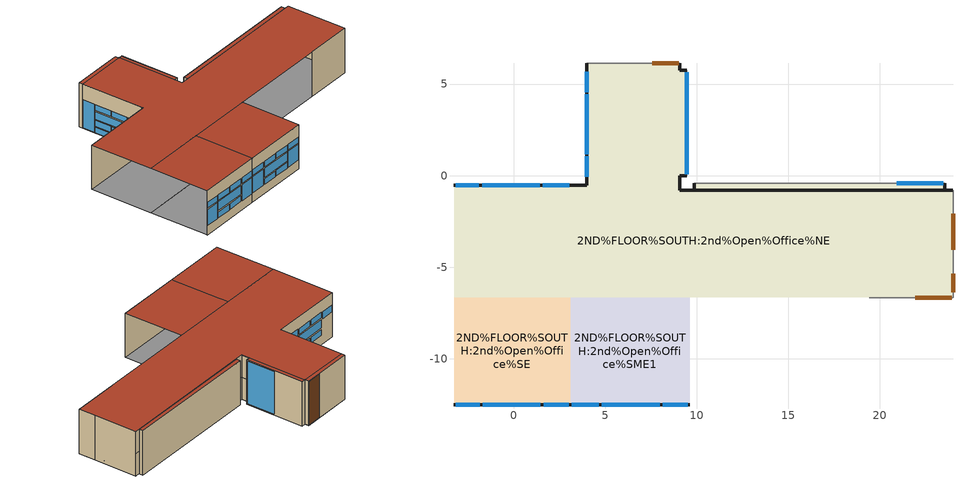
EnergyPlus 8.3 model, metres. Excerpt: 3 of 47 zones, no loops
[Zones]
2ND%FLOOR%SOUTH:2nd%Open%Office%NE
 floor to 2nd%Plenvm:2nd%Plenvm%False (4): 23.99,-6.68 19.4,-6.68 -3.25,-6.65 -3.25,-0.52 3.99,-0.52 3.99,-0.45 9.08,-0.45 9.08,-0.79 23.99,-0.79 z4.78
 floor to 2nd%Plenvm:2nd%Plenvm%False (67): 23.53,-0.79 9.86,-0.79 9.86,-0.41 23.53,-0.41 z4.78
 floor to 2nd%Plenvm:2nd%Plenvm%North (4): 9.08,-0.45 3.99,-0.45 3.99,5.74 9.08,5.74 z4.78
 floor to 2nd%Plenvm:2nd%Plenvm%North (67): 9.47,-0.01 9.08,-0.01 9.08,5.74 9.47,5.74 z4.78; 9.07,5.74 4,5.74 4,6.13 9.07,6.13 z4.78
 wall outside (extWall_heavy_ashrae901_2013_zone5): 9.86,-0.79 9.08,-0.79 9.08,-0.01 / 23.99,-0.79 23.53,-0.79 z4.78:6.96; 9.08,-0.79 9.08,-0.01 / 23.99,-0.79 23.53,-0.79 z6.96:9.14; 3.99,5.74 3.99,-0.34 3.99,-0.52 -3.25,-0.52 z4.78:9.15; 23.99,-0.79 9.86,-0.79 z9.14:9.15; 9.86,-0.79 9.08,-0.79 z6.96:9.15; 9.08,-0.01 9.47,-0.01 / 9.47,5.74 9.08,5.74 / 9.07,5.74 9.07,6.13 / 4,6.13 4,5.74 / 23.53,-0.79 23.53,-0.41 / 9.86,-0.41 9.86,-0.79 z4.78:9.14
 wall to 2ND%FLOOR%SOUTH:2nd%Conference%01 (21): 19.4,-6.68 23.99,-6.68 z4.78:9.15
 wall to 2ND%FLOOR%SOUTH:2nd%Phone%Booth (21): 23.99,-6.68 23.99,-5.07 z4.78:9.15
 wall to 2ND%FLOOR%SOUTH:2nd%Conference%02 (21): 23.99,-5.07 23.99,-0.79 z4.78:9.15
 wall to 2ND%FLOOR%NORTH:2nd%Lobby (21): 9.47,-0.01 9.47,5.74 / 23.53,-0.41 9.86,-0.41 z4.78:9.14
 wall to 2ND%FLOOR%NORTH:2nd%Corridor (21): 9.07,6.13 7.57,6.13 z4.78:9.14
 wall to 2ND%FLOOR%NORTH:2nd%Conference%03 (21): 7.57,6.13 4,6.13 z4.78:9.14
 window (ext_win_ashrae901_zone5): 3.99,4.43 3.99,2.87 / 3.99,2.74 3.99,1.18 z5.49:6.06; 3.99,4.43 3.99,2.87 / 3.99,2.74 3.99,1.18 z7.04:7.61; 3.99,4.43 3.99,1.18 z6.19:6.91; 3.99,4.43 3.99,1.18 z4.84:5.36; 3.99,5.68 3.99,4.56 / 3.99,1.05 3.99,-0.07 z4.84:7.61; 3.04,-0.52 1.59,-0.52 z7.27:7.96; 1.42,-0.52 -0.1,-0.52 / -0.27,-0.52 -1.72,-0.52 z5.71:6.26; 1.42,-0.52 -0.1,-0.52 / -0.27,-0.52 -1.72,-0.52 z7.41:7.96; 1.42,-0.52 -1.72,-0.52 z6.42:7.24; -1.89,-0.52 -3.17,-0.52 z7.27:7.95
 window inside (1006): 9.47,0.07 9.47,5.65 z4.87:9.05; 23.44,-0.41 20.9,-0.41 z4.87:7.22
 door inside (25): 21.94,-6.68 23.92,-6.68 / 23.99,-6.38 23.99,-5.37 / 23.99,-4.06 23.99,-2.08 z5.08:7.51
 door inside (7): 9.03,6.13 7.57,6.13 z4.83:9.09
 ceiling to 3RD%FLOOR%LOWER:3rd%Lower%Lobby (67): 9.44,-0.01 9.47,-0.01 9.47,5.74 9.44,5.74 z9.14
 roof outside (roof_heavy_ashrae901_2013_zone5): -3.25,-6.65 19.4,-6.68 23.99,-6.68 23.99,-0.79 9.08,-0.79 9.08,5.74 3.99,5.74 3.99,-0.52 -3.25,-0.52 z9.15; 9.08,-0.01 9.44,-0.01 9.44,5.74 9.08,5.74 z9.14; 4,5.74 9.07,5.74 9.07,6.13 4,6.13 z9.14; 9.86,-0.79 23.53,-0.79 23.53,-0.41 9.86,-0.41 z9.14
2ND%FLOOR%SOUTH:2nd%Open%Office%SE
 floor to 2nd%Plenvm:2nd%Plenvm%False (4): 3.09,-12.5 -3.25,-12.5 -3.25,-6.65 3.09,-6.66 z4.78
 wall outside (extWall_heavy_ashrae901_2013_zone5): -3.25,-12.5 3.09,-12.5 z4.78:9.15
 window (ext_win_ashrae901_zone5): -1.67,-12.5 -0.18,-12.5 / -0.02,-12.5 1.47,-12.5 z7.4:7.95; -1.67,-12.5 -0.18,-12.5 / -0.02,-12.5 1.47,-12.5 z5.69:6.23; -1.67,-12.5 1.47,-12.5 z6.4:7.24; -3.17,-12.5 -1.84,-12.5 / 1.64,-12.5 3,-12.5 z7.41:7.95; -3.17,-12.5 -1.84,-12.5 / 1.64,-12.5 3,-12.5 z5.69:7.24
 roof outside (roof_heavy_ashrae901_2013_zone5): -3.25,-12.5 3.09,-12.5 3.09,-6.66 -3.25,-6.65 z9.15
2ND%FLOOR%SOUTH:2nd%Open%Office%SME1
 floor to 2nd%Plenvm:2nd%Plenvm%False (4): 9.61,-12.5 3.09,-12.5 3.09,-6.66 9.61,-6.67 z4.78
 wall outside (extWall_heavy_ashrae901_2013_zone5): 3.09,-12.5 9.61,-12.5 z4.78:9.15
 window (ext_win_ashrae901_zone5): 4.82,-12.5 6.31,-12.5 / 6.48,-12.5 7.97,-12.5 z7.4:7.95; 4.82,-12.5 6.31,-12.5 / 6.48,-12.5 7.97,-12.5 z5.69:6.23; 4.82,-12.5 7.97,-12.5 z6.4:7.24; 3.17,-12.5 4.66,-12.5 / 8.13,-12.5 9.52,-12.5 z7.41:7.95; 3.17,-12.5 4.66,-12.5 / 8.13,-12.5 9.52,-12.5 z5.69:7.24
 roof outside (roof_heavy_ashrae901_2013_zone5): 3.09,-12.5 9.61,-12.5 9.61,-6.67 3.09,-6.66 z9.15
[Building]
Building: North Axis {deg}=0; Terrain=Suburbs; Loads Convergence Tolerance Value=0.4; Temperature Convergence Tolerance Value {deltaC}=0.4; Solar Distribution=FullExterior; Maximum Number of Warmup Days=25; Minimum Number of Warmup Days=6
[Site:Location]
Phipps_CSL_Building: Latitude {deg}=40.5; Longitude {deg}=-80.22; Time Zone {hr}=-5; Elevation {m}=373
[SizingPeriod:DesignDay] Day of Month=15; Dry-Bulb Temperature Range Modifier Type=DefaultMultipliers; Humidity Condition Type=Wetbulb; Barometric Pressure {Pa}=96923.6; Wind Direction {deg}=0; Rain Indicator=No; Snow Indicator=No; Solar Model Indicator=ASHRAEClearSky; ASHRAE Clear Sky Optical Depth for Beam Irradiance (taub)=0; ASHRAE Clear Sky Optical Depth for Diffuse Irradiance (taud)=0
Name | Month | Day Type | Maximum Dry-Bulb Temperature {C} | Daily Dry-Bulb Temperature Range {deltaC} | Wetbulb or DewPoint at Maximum Dry-Bulb {C} | Wind Speed {m/s} | Daylight Saving Time Indicator | Sky Clearness
Summer Design Day in Phipps_CSL_Building | 7 | SummerDesignDay | 31.7 | 10.5 | 22.5 | 0 | Yes | 0.98
Winter Design Day in Phipps_CSL_Building | 1 | WinterDesignDay | -16.8 | 0 | -16.8 | 12.7 | No | 0
[Site:GroundTemperature:BuildingSurface]
14, 14, 14, 14, 14, 14, 14, 14, 14, 14, 14, 14
[Site:GroundTemperature:Deep]
14.89, 14.89, 14.89, 14.89, 14.89, 14.89, 14.89, 14.89, 14.89, 14.89, 14.89, 14.89
[Site:GroundReflectance]
0.2, 0.2, 0.2, 0.2, 0.2, 0.2, 0.2, 0.2, 0.2, 0.2, 0.2, 0.2
[Site:GroundReflectance:SnowModifier]
1, 1
[Material]
Name | Roughness | Thickness {m} | Conductivity {w/m-K} | Density {kg/m3} | Specific Heat {J/kg-K} | Thermal Emittance | Solar Absorptance | Visible Absorptance | Conductivity {W/m-K} | Thermal Absorptance
Brickwork Outer Leaf_0.105 | Rough | .105 | 0.84 | 1700 | 800 | 0.9 | 0.7 | 0.7
XPS Extruded Polystyrene  - CO2 Blowing_0.1035 | Rough | .1035 | 0.034 | 35 | 1400 | 0.9 | 0.6 | 0.6
Concrete Block (Heavyweight)_0.15 | Rough | .15 | 1.63 | 2300 | 1000 | 0.9 | 0.6 | 0.6
Asphalt_0.019 | Rough | .019 | 0.7 | 2100 | 1000 | 0.9 | 0.85 | 0.9
Cast Concrete (Dense)_0.1 | Rough | .1 | 1.4 | 2100 | 840 | 0.9 | 0.6 | 0.6
XPS Extruded Polystyrene  - CO2 Blowing_0.1810 | Rough | .181 | 0.034 | 35 | 1400 | 0.9 | 0.6 | 0.6
Gypsum Plastering_0.013 | Rough | .013 | 0.4 | 1000 | 1000 | 0.9 | 0.5 | 0.5
3_1_10014 | Rough | 0.003 |  | 288 | 1380 |  | 0.7 | 0.7 | 0.06 | 0.9
3_2_10013 | Rough | 0.0381 |  | 1200 | 1000 |  | 0.7 | 0.7 | 0.38 | 0.9
7_1_400 | Rough | 0.2 |  | 12 | 840 |  | 0.7 | 0.7 | 0.1 | 0.9
13_5_10001 | Smooth | 0.0159 |  | 784.9 | 830 |  | 0.92 | 0.92 | 0.16 | 0.9
21_2_10002 | Rough | 0.0762 |  | 240 | 1260 |  | 0.6 | 0.6 | 0.063 | 0.9
25_1_108 | Rough | 0.035 |  | 700 | 2390 |  | 0.5 | 0.5 | 0.19 | 0.9
[Material:NoMass]
67_RVAL_1: Roughness=Rough; Thermal Resistance {m2-K/W}=999; Thermal Absorptance=0.9; Solar Absorptance=0.7; Visible Absorptance=0.7
[WindowMaterial:SimpleGlazingSystem]
ext_glazing_zone_5: U-Factor=2.16; Solar Heat Gain Coefficient=0.38; Visible Transmittance=0.418
[WindowMaterial:Glazing] Optical Data Type=SpectralAverage; Thickness {m}=0.003; Infrared Transmittance at Normal Incidence=0; Front Side Infrared Hemispherical Emissivity=0.84; Conductivity {W/m-K}=0.9; Dirt Correction Factor for Solar and Visible Transmittance=1
Name | Solar Transmittance at Normal Incidence | Front Side Solar Reflectance at Normal Incidence | Back Side Solar Reflectance at Normal Incidence | Visible Transmittance at Normal Incidence | Front Side Visible Reflectance at Normal Incidence | Back Side Visible Reflectance at Normal Incidence | Back Side Infrared Hemispherical Emissivity
2 | 0.837 | 0.075 | 0.075 | 0.898 | 0.081 | 0.081 | 0.84
40 | 0.63 | 0.19 | 0.22 | 0.85 | 0.056 | 0.079 | 0.1
[WindowMaterial:Gas]
1024: Gas Type=Krypton; Thickness {m}=0.02
[Construction]
4: 3_2_10013, 3_1_10014
7: 7_1_400
extWall_heavy_ashrae901_2013_zone5: Brickwork Outer Leaf_0.105, XPS Extruded Polystyrene  - CO2 Blowing_0.1035, Concrete Block (Heavyweight)_0.15, Gypsum Plastering_0.013
21: 13_5_10001, 21_2_10002, 13_5_10001
25: 25_1_108
67: 67_RVAL_1
roof_heavy_ashrae901_2013_zone5: Asphalt_0.019, Cast Concrete (Dense)_0.1, XPS Extruded Polystyrene  - CO2 Blowing_0.1810, Cast Concrete (Dense)_0.1
ext_win_ashrae901_zone5: ext_glazing_zone_5
1006: 40, 1024, 2
[WindowProperty:FrameAndDivider] Frame Outside Projection {m}=0; Frame Inside Projection {m}=0; Frame Conductance {W/m2-K}=9.5; Ratio of Frame-Edge Glass Conductance to Center-Of-Glass Conductance=1; Frame Solar Absorptance=0.5; Frame Visible Absorptance=0.5; Frame Thermal Hemispherical Emissivity=0.9; Divider Type=DividedLite; Divider Outside Projection {m}=0; Divider Inside Projection {m}=0; Ratio of Divider-Edge Glass Conductance to Center-Of-Glass Conductance=1; Divider Thermal Hemispherical Emissivity=0.9; Outside Reveal Solar Absorptance=0.5; Inside Sill Depth {m}=0; Inside Sill Solar Absorptance=0.5; Inside Reveal Depth {m}=0; Inside Reveal Solar Absorptance=0.5
Name | Frame Width {m} | Divider Width {m} | Number of Horizontal Dividers | Number of Vertical Dividers | Divider Conductance {W/m2-K} | Divider Solar Absorptance | Divider Visible Absorptance
2 | 0.0635 | 0 | 0 | 0 | 0 | 0 | 0
4 | 0.04 | 0.02 | 1 | 1 | 9.5 | 0.5 | 0.5
[ZoneMixing] Schedule=alwaysOn; Design Flow Rate Calculation Method=AirChanges/Hour; Air Changes per Hour {ACH}=1; Delta Temperature=0
Name | Zone | Source Zone
2nd_nme2neMix | 2nd%floor%south:2nd%open%office%ne | 2nd%floor%south:2nd%open%office%nme
2nd_ne2nmeMix | 2nd%floor%south:2nd%open%office%nme | 2nd%floor%south:2nd%open%office%ne
2nd_sm2seMix | 2nd%floor%south:2nd%open%office%se | 2nd%floor%south:2nd%open%office%sm
2nd_se2smMix | 2nd%floor%south:2nd%open%office%sm | 2nd%floor%south:2nd%open%office%se
2nd_ne2seMix | 2nd%floor%south:2nd%open%office%se | 2nd%floor%south:2nd%open%office%ne
2nd_se2neMix | 2nd%floor%south:2nd%open%office%ne | 2nd%floor%south:2nd%open%office%se
2nd_sme12neMix | 2nd%floor%south:2nd%open%office%ne | 2nd%floor%south:2nd%open%office%sme1
2nd_ne2sme1Mix | 2nd%floor%south:2nd%open%office%sme1 | 2nd%floor%south:2nd%open%office%ne
2nd_sme2neMix | 2nd%floor%south:2nd%open%office%ne | 2nd%floor%south:2nd%open%office%sme
2nd_ne2smeMix | 2nd%floor%south:2nd%open%office%sme | 2nd%floor%south:2nd%open%office%ne
[Zone] Type=1; Multiplier=1; Ceiling Height {m}=Autocalculate; Floor Area {m2}=autocalculate; Zone Inside Convection Algorithm=TARP
2ND%FLOOR%SOUTH:2nd%Open%Office%NE; 2ND%FLOOR%SOUTH:2nd%Open%Office%SE; 2ND%FLOOR%SOUTH:2nd%Open%Office%SME1
[RoomAirModelType] Room-Air Modeling Type=UnderFloorAirDistributionExterior; Air Temperature Coupling Strategy=Direct
Name | Zone
2ND%FLOOR%SOUTH:2nd%Open%Office%NE Air Model | 2ND%FLOOR%SOUTH:2nd%Open%Office%NE
2ND%FLOOR%SOUTH:2nd%Open%Office%SE Air Model | 2ND%FLOOR%SOUTH:2nd%Open%Office%SE
2ND%FLOOR%SOUTH:2nd%Open%Office%SME1 Air Model | 2ND%FLOOR%SOUTH:2nd%Open%Office%SME1
[RoomAirSettings:UnderFloorAirDistributionExterior] Number of Diffusers per Zone=autocalculate; Power per Plume {W}=autocalculate; Design Effective Area of Diffuser {m2}=autocalculate; Diffuser Slot Angle from Vertical {deg}=15; Thermostat Height {m}=1.2; Comfort Height {m}=1.1; Temperature Difference Threshold for Reporting {deltaC}=0.4; Floor Diffuser Type=LinearBarGrille; Transition Height {m}=1.7; Coefficient A in formula Kc = A*Gamma**B + C + D*Gamma + E*Gamma**2=autocalculate; Coefficient B in formula Kc = A*Gamma**B + C + D*Gamma + E*Gamma**2=autocalculate; Coefficient C in formula Kc = A*Gamma**B + C + D*Gamma + E*Gamma**2=autocalculate; Coefficient D in formula Kc = A*Gamma**B + C + D*Gamma + E*Gamma**2=autocalculate; Coefficient E in formula Kc = A*Gamma**B + C + D*Gamma + E*Gamma**2=autocalculate
2ND%FLOOR%SOUTH:2nd%Open%Office%NE; 2ND%FLOOR%SOUTH:2nd%Open%Office%SE; 2ND%FLOOR%SOUTH:2nd%Open%Office%SME1
[People] Number of People Schedule=StoOffOccpSch; Number of People Calculation Method=People; Fraction Radiant=0.3; Sensible Heat Fraction=AUTOCALCULATE; Activity Level Schedule=Activity Schedule; Carbon Dioxide Generation Rate {m3/s-W}=3.82E-8; Enable ASHRAE 55 Comfort Warnings=No; Mean Radiant Temperature Calculation Type=ZoneAveraged; Work Efficiency Schedule=Work efficiency; Clothing Insulation Calculation Method=ClothingInsulationSchedule; Clothing Insulation Schedule=Clothing Schedule; Air Velocity Schedule=AirVelocitySchedule; Thermal Comfort Model 1 Type=Fanger
Name | Zone or ZoneList | Number of People
People 2ND%FLOOR%SOUTH:2nd%Open%Office%NE | 2ND%FLOOR%SOUTH:2nd%Open%Office%NE | 10
People 2ND%FLOOR%SOUTH:2nd%Open%Office%SE | 2ND%FLOOR%SOUTH:2nd%Open%Office%SE | 4
People 2ND%FLOOR%SOUTH:2nd%Open%Office%SME1 | 2ND%FLOOR%SOUTH:2nd%Open%Office%SME1 | 4
[Lights] Schedule=pythonInteriorLighting; Design Level Calculation Method=Watts/Area; Watts per Zone Floor Area {W/m2}=4.652; Return Air Fraction=0; Fraction Radiant=0.42; Fraction Visible=0.18; Fraction Replaceable=1
Name | Zone or ZoneList | Lighting Level {W}
2ND%FLOOR%SOUTH:2nd%Open%Office%NE General lighting | 2ND%FLOOR%SOUTH:2nd%Open%Office%NE | 2455.73
2ND%FLOOR%SOUTH:2nd%Open%Office%SE General lighting | 2ND%FLOOR%SOUTH:2nd%Open%Office%SE | 444.7416
2ND%FLOOR%SOUTH:2nd%Open%Office%SME1 General lighting | 2ND%FLOOR%SOUTH:2nd%Open%Office%SME1 | 456.2868
[ElectricEquipment] Schedule=StoOffEquiSch; Design Level Calculation Method=Watts/Area; Watts per Zone Floor Area {W/m2}=25; Fraction Latent=0; Fraction Radiant=0.2; Fraction Lost=0
Name | Zone or ZoneList | Design Level {W}
2ND%FLOOR%SOUTH:2nd%Open%Office%NE Equipment 1 | 2ND%FLOOR%SOUTH:2nd%Open%Office%NE | 3683.59
2ND%FLOOR%SOUTH:2nd%Open%Office%SE Equipment 1 | 2ND%FLOOR%SOUTH:2nd%Open%Office%SE | 667.1124
2ND%FLOOR%SOUTH:2nd%Open%Office%SME1 Equipment 1 | 2ND%FLOOR%SOUTH:2nd%Open%Office%SME1 | 684.4302
[ZoneInfiltration:DesignFlowRate] Schedule=On; Design Flow Rate Calculation Method=AirChanges/Hour; Air Changes per Hour {1/hr}=1; Constant Term Coefficient=0.606; Temperature Term Coefficient=0.03636; Velocity Term Coefficient=0.1177; Velocity Squared Term Coefficient=0
Name | Zone or ZoneList | Design Flow Rate {m3/s}
2ND%FLOOR%SOUTH:2nd%Open%Office%NE Infiltration | 2ND%FLOOR%SOUTH:2nd%Open%Office%NE | 0.073814
2ND%FLOOR%SOUTH:2nd%Open%Office%SE Infiltration | 2ND%FLOOR%SOUTH:2nd%Open%Office%SE | 0.013364
2ND%FLOOR%SOUTH:2nd%Open%Office%SME1 Infiltration | 2ND%FLOOR%SOUTH:2nd%Open%Office%SME1 | 0.01371
[Exterior:Lights]
Exterior Facade Lighting: Schedule=calibratedExteriorLighting; Design Level {W}=2560; Control Option=ScheduleNameOnly
[Exterior:FuelEquipment]
ExteriorEquipment: Fuel Use Type=Electricity; Schedule=calibratedExteriorEquipment; Design Level {W}=1134.8
[EnergyManagementSystem:OutputVariable]
Occupied PMV 2ndOpenOffSE: pmvOccp_2ndOpenOffSE; Averaged; ZoneTimeStep
Occupied PMV 2ndOpenOffNMW: pmvOccp_2ndOpenOffNMW; Averaged; ZoneTimeStep
Occupied PMV 2ndOpenOffNW: pmvOccp_2ndOpenOffNW; Averaged; ZoneTimeStep
Debug_GlobalStptAdj_bounded: GlobalStptAdj_bounded; Averaged; ZoneTimeStep
Debug_GlobalStptAdj: GlobalStptAdj; Averaged; ZoneTimeStep
[ExternalInterface:Schedule]
GlobalStptAdjSch: Initial Value=0
[AvailabilityManager:Scheduled]
Name | Schedule
CHW Loop Availability; HW Loop Availability; Air Loop Availability; Condenser Loop Availability; ERV SA outlet temperature availability | 2
Reheat System 1 Availability | On
[Schedule:Compact]
AirVelocitySchedule: Any Number, Through: 12/31, For: AllDays, Until: 24:00, 0.137
On; 2; alwaysOn: Through: 12/31, For: AllDays, Until: 24:00, 1
pythonInteriorLighting: Through: 4/1, For: Weekdays SummerDesignDay WinterDesignDay, Until: 09:00, .03125, Until: 15:00, .6, Until: 19:00, .4, Until: 23:00, .2, Until: 24:00, .14, For: AllOtherDays, Until: 09:00, .03125, Until: 16:00, .45, Until: 19:00, .4, Until: 23:00, .35, Until: 24:00, .2, Through: 9/30, For: Weekdays SummerDesignDay, Until: 08:00, .03125, Until: 09:00, .4, Until: 19:00, .9, Until: 21:00, .45, Until: 22:00, .45, Until: 23:00, .368, Until: 24:00, .09375, For: AllOtherDays, Until: 09:00, .03125, Until: 16:00, .6, Until: 19:00, .2, Until: 23:00, .12, Until: 24:00, .11, Through: 12/31, For: Weekdays SummerDesignDay WinterDesignDay, Until: 09:00, .03125, Until: 15:00, .6, Until: 19:00, .4, Until: 23:00, .2, Until: 24:00, .14, For: AllOtherDays, Until: 09:00, .03125, Until: 16:00, .45, Until: 19:00, .4, Until: 23:00, .35, Until: 24:00, .2
calibratedExteriorEquipment: Through: 3/1, For: Alldays, Until: 01:00, 0, Until: 17:00, .058566, Until: 24:00, .098586, Through: 5/1, For: Alldays, Until: 01:00, 0, Until: 17:00, .131516, Until: 24:00, .236985, Through: 6/1, For: Alldays, Until: 01:00, 0, Until: 17:00, .153093, Until: 24:00, .255154, Through: 7/1, For: Alldays, Until: 01:00, 0, Until: 17:00, .096582, Until: 24:00, .16097, Through: 8/1, For: Alldays, Until: 01:00, 0, Until: 17:00, .357559, Until: 24:00, .595931, Through: 9/1, For: Alldays, Until: 01:00, 0, Until: 17:00, .206521, Until: 24:00, .344202, Through: 10/1, For: Alldays, Until: 01:00, 0, Until: 17:00, .377081, Until: 24:00, .628468, Through: 11/1, For: Alldays, Until: 01:00, 0, Until: 17:00, .488047, Until: 24:00, .813412, Through: 12/1, For: Alldays, Until: 01:00, 0, Until: 17:00, .422289, Until: 24:00, .703815, Through: 12/31, For: Alldays, Until: 01:00, 0, Until: 17:00, .313378, Until: 24:00, .522296
calibratedExteriorLighting: Through: 2/1, For: Alldays, Until: 09:00, .143997, Until: 18:00, 0, Until: 19:00, .882763, Until: 23:00, .845141, Until: 24:00, .444511, Through: 3/1, For: Alldays, Until: 09:00, .119946, Until: 18:00, 0, Until: 19:00, .73532, Until: 23:00, .703982, Until: 24:00, .370268, Through: 4/1, For: Alldays, Until: 09:00, .105, Until: 18:00, 0, Until: 19:00, .646, Until: 23:00, .619, Until: 24:00, .326, Through: 5/1, For: Alldays, Until: 09:00, .083, Until: 18:00, 0, Until: 19:00, .508, Until: 23:00, .487, Until: 24:00, .256, Through: 6/1, For: Alldays, Until: 09:00, .072, Until: 18:00, 0, Until: 19:00, .444, Until: 23:00, .425, Until: 24:00, .224, Through: 7/1, For: Alldays, Until: 09:00, .055, Until: 18:00, 0, Until: 19:00, .336, Until: 23:00, .322, Until: 24:00, .169, Through: 8/1, For: Alldays, Until: 09:00, .058, Until: 18:00, 0, Until: 19:00, .355, Until: 23:00, .34, Until: 24:00, .179, Through: 9/1, For: Alldays, Until: 09:00, .078, Until: 18:00, 0, Until: 19:00, .476, Until: 23:00, .456, Until: 24:00, .24, Through: 10/1, For: Alldays, Until: 09:00, .107, Until: 18:00, 0, Until: 19:00, .658, Until: 23:00, .63, Until: 24:00, .331, Through: 11/1, For: Alldays, Until: 09:00, .101, Until: 18:00, 0, Until: 19:00, .622, Until: 23:00, .595, Until: 24:00, .313, Through: 12/1, For: Alldays, Until: 09:00, .124, Until: 18:00, 0, Until: 19:00, .76, Until: 23:00, .728, Until: 24:00, .383, Through: 12/31, For: Alldays, Until: 09:00, 0.136905, Until: 18:00, 0, Until: 19:00, 0.839286, Until: 23:00, 0.803517, Until: 24:00, .422619
ACTIVITY SCHEDULE: Through: 12/31, For: AllDays, Until: 24:00, 126
Work efficiency; StoOffEquiSch: Through: 12/31, For: AllDays, Until: 24:00, 0
Clothing SCHEDULE: Through: 4/30, For: AllDays, Until: 24:00, 0.8, Through: 9/30, For: AllDays, Until: 24:00, 0.5, Through: 12/31, For: AllDays, Until: 24:00, 0.8
[Schedule:File]
StoOffOccpSch: File=/home/48721_assg3/48721-Ass3-Part1/eplus-env/eplus_env/envs/eplus_models/csl_shave/learning/idf/occp_schedule_file_10m.csv; Column Number=3; Rows to Skip at Top=7; Number of Hours of Data=8760; Column Separator=Comma; Interpolate to Timestep=No; Minutes per Item=10
